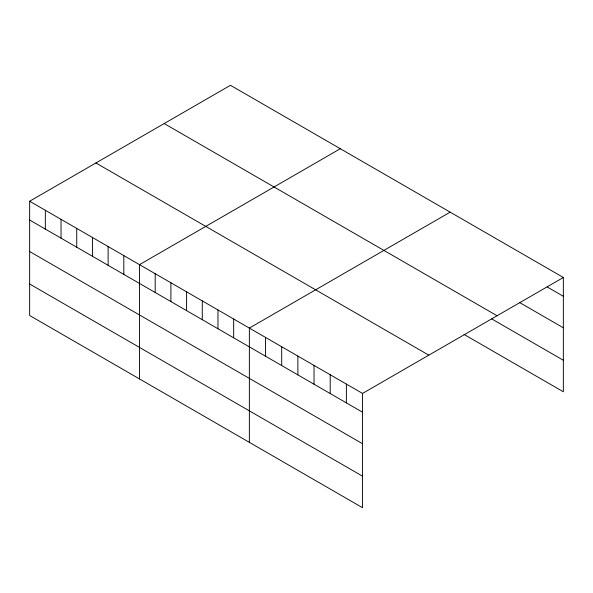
<?xml version="1.0" encoding="UTF-8"?>
<svg xmlns="http://www.w3.org/2000/svg" width="593" height="593" viewBox="0 0 593 593"><rect width="100%" height="100%" fill="white"/><g stroke="black" fill="none" stroke-linecap="round" stroke-linejoin="round"><path stroke-width="0.89" d="M29.65 201.227L362.545 393.426L362.545 507.704L29.65 315.513L29.65 201.227L230.455 85.296L563.35 277.487L563.35 391.773L464.022 334.422M340.308 148.717L139.503 264.656L139.503 378.934M450.169 212.146L249.364 328.077L249.364 442.356M362.545 393.426L563.35 277.487M547.183 286.953L563.35 296.285M519.461 302.46L563.35 327.796M164.187 123.552L497.082 315.75M491.745 318.923L563.35 360.262M95.918 162.971L428.813 355.163M29.65 220.025L362.545 412.224M29.65 251.536L362.545 443.734M29.65 284.003L362.545 476.194M346.379 384.086L346.379 402.884M330.205 374.754L330.205 393.552M314.038 365.421L314.038 384.22M297.871 356.082L297.871 374.88M281.697 346.749L281.697 365.547M265.531 337.41L265.531 356.208M233.664 319.019L233.664 337.817M217.972 309.954L217.972 328.752M202.28 300.896L202.28 319.694M186.587 291.838L186.587 310.636M170.895 282.772L170.895 301.57M155.196 273.714L155.196 292.512M123.811 255.59L123.811 274.389M108.119 246.532L108.119 265.33M92.426 237.474L92.426 256.272M76.734 228.409L76.734 247.207M61.035 219.351L61.035 238.149M45.342 210.293L45.342 229.091"/></g></svg>
